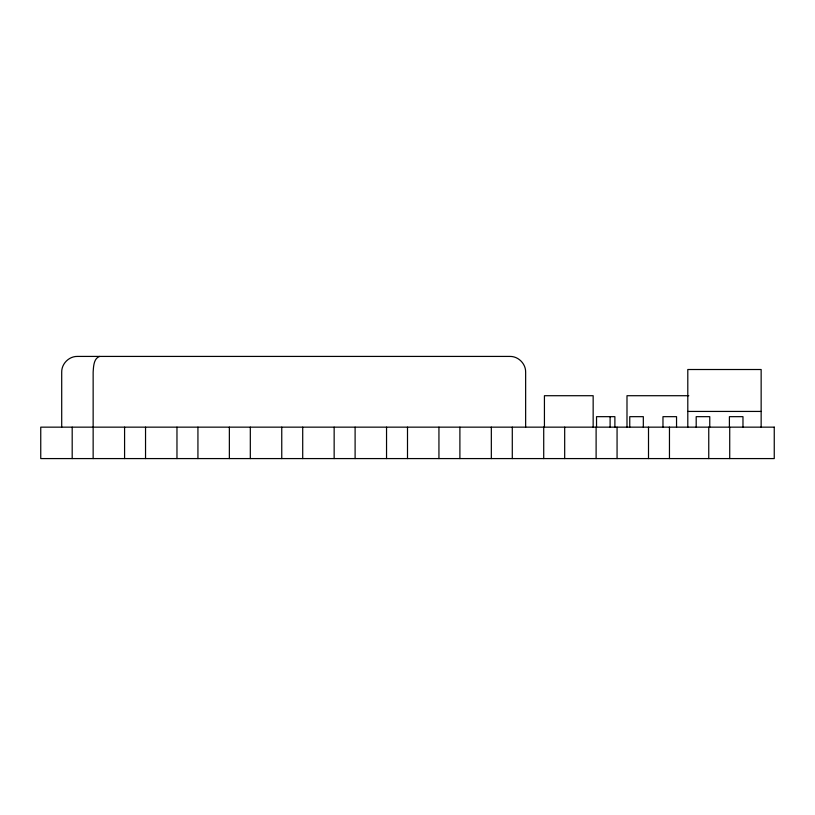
<?xml version="1.0" encoding="UTF-8"?>
<svg xmlns="http://www.w3.org/2000/svg" width="815" height="815" viewBox="0 0 815 815"><rect width="100%" height="100%" fill="white"/><g stroke="black" fill="none" stroke-linecap="round" stroke-linejoin="round"><path stroke-width="1.22" d="M99.654 356.42C93.572 358.406 93.542 366.791 93.144 372.139L93.144 458.58M688.818 395.713L626.99 395.713L626.99 427.152M687.799 411.432L761.149 411.432M761.149 427.152L761.149 369.511L687.799 369.511L687.799 427.152M742.974 427.152L742.974 416.669L729.405 416.669L729.405 427.152M729.72 427.152L729.72 458.58M709.763 427.152L709.763 416.669L696.193 416.669L696.193 427.152M708.755 427.152L708.755 458.58M676.542 427.152L676.542 416.669L662.972 416.669L662.972 427.152M669.461 427.152L669.461 458.58M648.506 427.152L648.506 458.58M643.32 427.152L643.32 416.669L629.75 416.669L629.75 427.152M617.067 427.152L617.067 458.58M614.887 427.152L614.887 416.669L596.539 416.669L596.539 427.152M610.109 416.669L610.109 427.152M596.111 427.152L596.111 458.58M593.157 427.152L593.157 395.713L544.43 395.713L544.43 427.152M564.683 427.152L564.683 458.58M543.717 427.152L543.717 458.58M525.644 427.152L525.644 372.139C525.818 363.735 518.33 356.237 509.925 356.42L77.425 356.42C69.02 356.237 61.532 363.735 61.706 372.139L61.706 427.152M512.289 427.152L512.289 458.58M491.333 427.152L491.333 458.58M459.894 427.152L459.894 458.58M438.939 427.152L438.939 458.58M407.5 427.152L407.5 458.58M386.544 427.152L386.544 458.58M355.106 427.152L355.106 458.58M334.15 427.152L334.15 458.58M302.711 427.152L302.711 458.58M281.756 427.152L281.756 458.58M250.317 427.152L250.317 458.58M229.361 427.152L229.361 458.58M197.933 427.152L197.933 458.58M176.967 427.152L176.967 458.58M145.539 427.152L145.539 458.58M124.583 427.152L124.583 458.58M72.189 427.152L72.189 458.58M774.25 427.152L40.75 427.152L40.75 458.58L774.25 458.58L774.25 427.152"/></g></svg>
